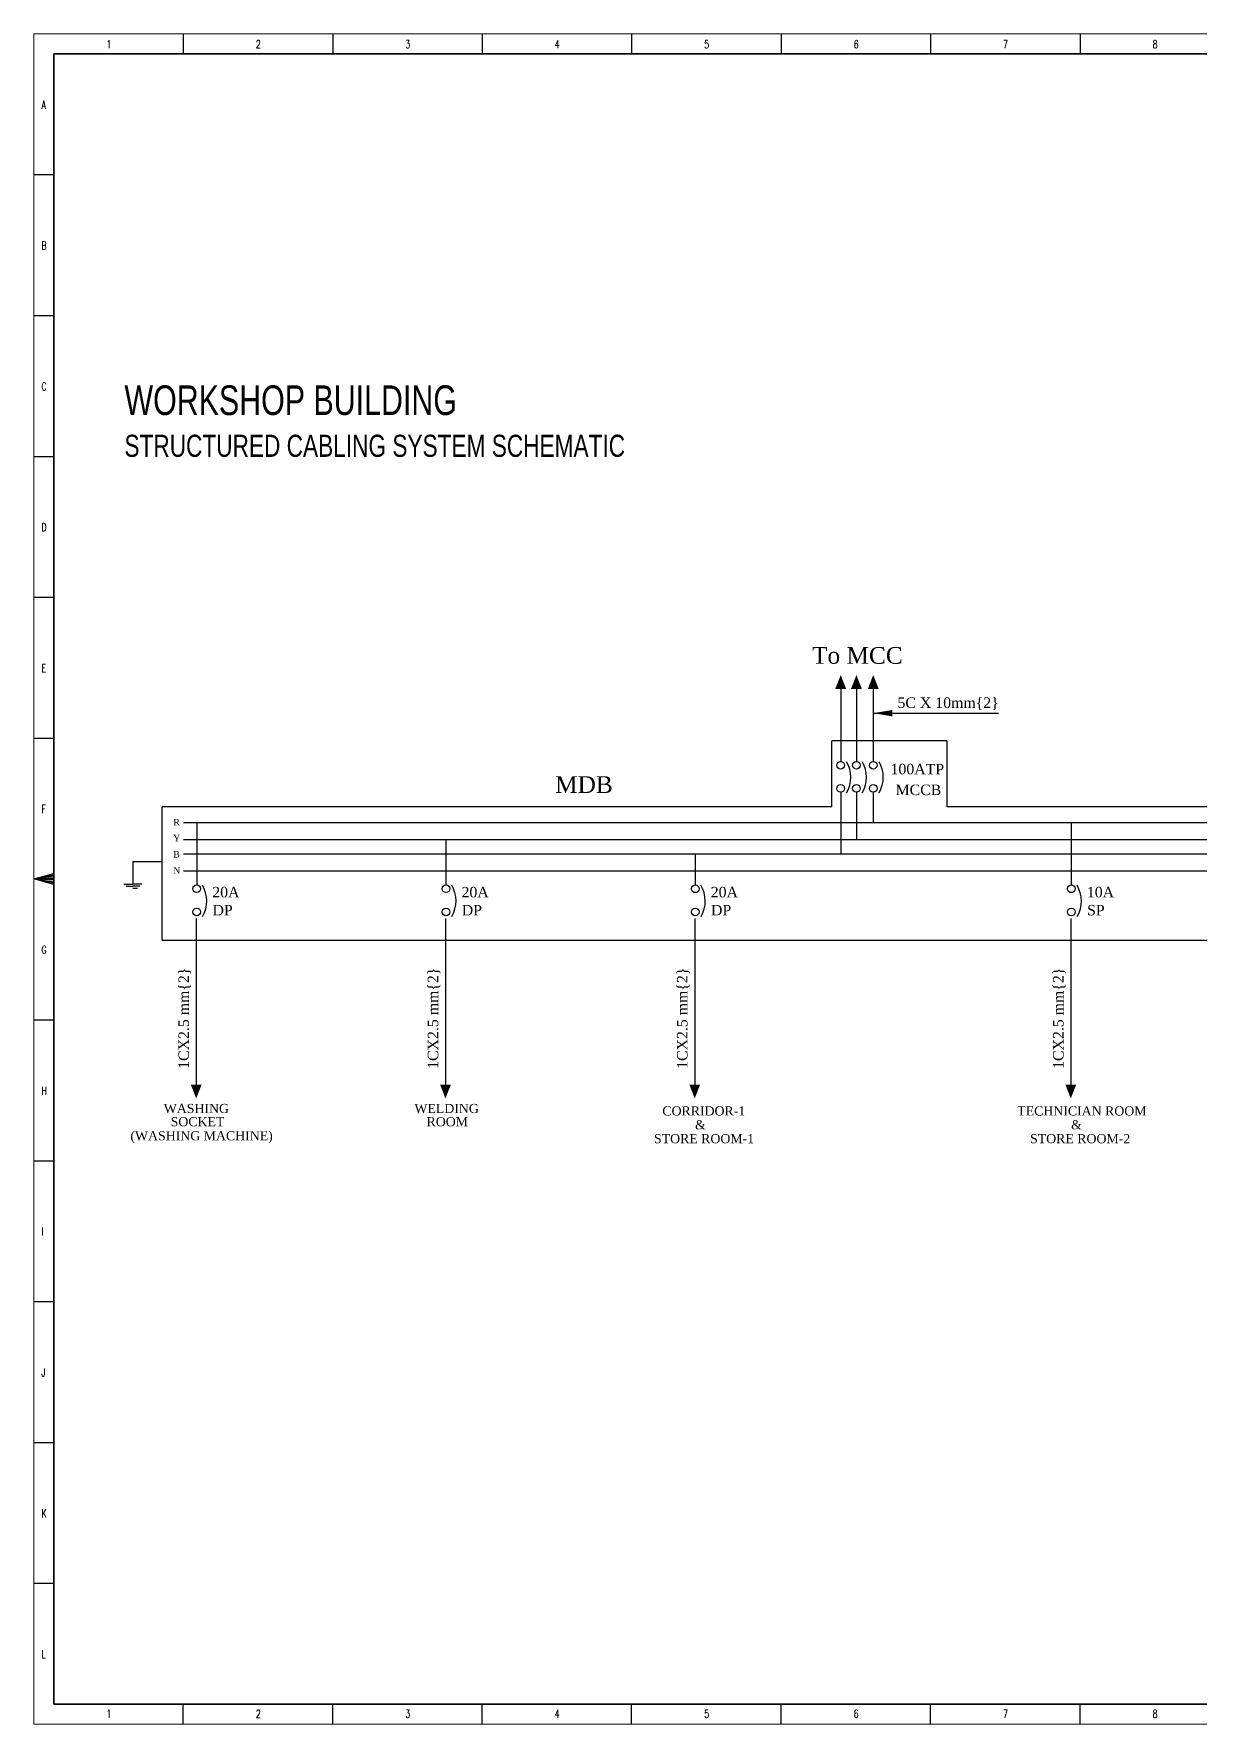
# Model space of a CAD drawing. Header units: inches. Extents: x 67 to 2134, y 4 to 641.
# Drawn here: x 1234 to 1673, y 4 to 641 of the extents above; entities that cross this region are included whole.
import ezdxf

# ---------------------------------------------------------------- set-up
doc = ezdxf.new("R2010")
doc.units = ezdxf.units.IN
doc.header["$MEASUREMENT"] = 0
doc.styles.add('B', font='times.ttf')
doc.styles.add('Swiss721', font='swisscl.ttf')
doc.styles.add('TEG BORDER', font='txt_qlt.shx', dxfattribs={"width": 0.7, "bigfont": 'hztxt.shx'})

# ---------------------------------------------------------------- blocks, each defined once
blk = doc.blocks.new('EARTH')
for p, q in [((0, 0), (-25.6, 0)), ((0, 0), (0, -19.6)), ((-7.9, -19.6), (0, -19.6)), ((-5.9, -21.6), (0, -21.6)), ((-4, -23.6), (0, -23.6)), ((7.9, -19.6), (0, -19.6)), ((5.9, -21.6), (0, -21.6))]:
    blk.add_line(p, q)
blk = doc.blocks.new('252 BORDER A2')
for p, q in [((37.12, 420), (37.12, 415)), ((74.25, 420), (74.25, 415)), ((111.38, 420), (111.38, 415)), ((148.5, 420), (148.5, 415)), ((185.63, 420), (185.63, 415)), ((222.75, 420), (222.75, 415)), ((259.88, 420), (259.88, 415)), ((0, 385), (5, 385)), ((0, 350), (5, 350)), ((0, 315), (5, 315)), ((0, 280), (5, 280)), ((0, 245), (5, 245)), ((5, 210), (0, 210)), ((1.25, 210), (3.75, 210)), ((0, 175), (5, 175)), ((0, 140), (5, 140)), ((0, 105), (5, 105)), ((0, 70), (5, 70)), ((0, 35), (5, 35)), ((37.12, 0), (37.12, 5)), ((74.25, 0), (74.25, 5)), ((111.38, 0), (111.38, 5)), ((148.5, 0), (148.5, 5)), ((185.63, 0), (185.63, 5)), ((222.75, 0), (222.75, 5)), ((259.88, 0), (259.88, 5))]:
    blk.add_line(p, q)
at = {"linetype": 'Continuous'}
for p, q in [((489, 415), (5, 415)), ((5, 415), (5, 5)), ((5, 5), (489, 5))]:
    blk.add_line(p, q, dxfattribs=at)
at = {"color": 5, "lineweight": 15}
blk.add_lwpolyline([(0, 420), (594, 420), (594, 0), (0, 0)], close=True, dxfattribs=at)
blk.add_lwpolyline([(5, 415), (589, 415), (589, 5), (5, 5)], close=True)
blk.add_lwpolyline([(0, 210), (5, 211.34), (5, 208.66), (0, 210), (5, 211), (5, 210.67), (0, 210), (5, 210.33), (5, 209.67), (0, 210), (5, 209.33), (5, 209), (0, 210)])
at = {"char_height": 2, "width": 2, "style": 'TEG BORDER'}
for s, insert, attachment_point in [('1', (18.05, 418.41), 1), ('2', (55.17, 418.41), 1), ('3', (92.3, 418.41), 1), ('4', (129.42, 418.41), 1), ('5', (166.55, 418.41), 1), ('6', (203.67, 418.41), 1), ('7', (240.8, 418.41), 1), ('8', (277.92, 418.41), 1), ('A', (1.91, 403.39), 1), ('B', (1.91, 368.39), 1), ('C', (1.91, 333.39), 1), ('D', (1.91, 298.39), 1), ('E', (1.91, 263.39), 1), ('F', (1.91, 228.39), 1), ('G', (1.91, 193.39), 1), ('H', (1.91, 158.39), 1), ('I', (1.91, 123.39), 1), ('J', (1.91, 88.39), 1), ('K', (1.91, 53.39), 1), ('L', (1.91, 18.39), 1), ('1', (18.05, 1.59), 7), ('2', (55.17, 1.59), 7), ('3', (92.3, 1.59), 7), ('4', (129.42, 1.59), 7), ('5', (166.55, 1.59), 7), ('6', (203.67, 1.59), 7), ('7', (240.8, 1.59), 7), ('8', (277.92, 1.59), 7)]:
    blk.add_mtext(s, dxfattribs=dict(at, insert=insert, attachment_point=attachment_point))

msp = doc.modelspace()

# ---------------------------------------------------------------- linework, layer by layer
for p, q in [((1537.58, 395.84), (1537.58, 366.82)), ((1543.5, 395.84), (1543.5, 366.82)), ((1549.84, 395.84), (1549.84, 366.82)), ((1549.84, 384.88), (1596.95, 384.88)), ((1537.58, 355.1), (1537.58, 331.92)), ((1543.5, 355.1), (1543.5, 337.25)), ((1549.84, 355.1), (1549.84, 343.74)), ((1290.09, 343.74), (1760.38, 343.74)), ((1295.02, 343.74), (1295.02, 320.17)), ((1624.43, 343.74), (1624.43, 320.17)), ((1290.09, 337.25), (1760.38, 337.25)), ((1290.09, 331.92), (1760.38, 331.91)), ((1388.9, 337.25), (1388.9, 320.17)), ((1482.78, 331.92), (1482.78, 320.17)), ((1290.09, 325.43), (1760.38, 325.42)), ((1294.83, 307.57), (1294.83, 244.17)), ((1388.71, 307.57), (1388.71, 244.17)), ((1482.59, 307.57), (1482.59, 244.16)), ((1624.24, 307.57), (1624.24, 244.16))]:
    msp.add_line(p, q)
at = {"ltscale": 0.01}
for p, q in [((1577.49, 374.49), (1534.28, 374.49)), ((1534.28, 349.55), (1534.28, 374.49)), ((1577.49, 374.49), (1577.49, 349.55)), ((1534.28, 349.55), (1282.04, 349.55)), ((1282.04, 299.35), (1282.04, 349.55)), ((1959.47, 349.55), (1577.49, 349.55)), ((1282.04, 299.35), (1956.88, 299.37))]:
    msp.add_line(p, q, dxfattribs=at)
for points in [[(1537.58, 399.28, 0, 4.07, 0), (1537.58, 394.05, 4.07, 4.07, 0)], [(1543.5, 399.28, 0, 4.07, 0), (1543.5, 394.05, 4.07, 4.07, 0)], [(1549.84, 399.28, 0, 4.07, 0), (1549.84, 394.05, 4.07, 4.07, 0)], [(1294.83, 239.72, 0, 4.07, 0), (1294.83, 244.95, 4.07, 4.07, 0)], [(1388.71, 239.72, 0, 4.07, 0), (1388.71, 244.95, 4.07, 4.07, 0)], [(1482.59, 239.71, 0, 4.07, 0), (1482.59, 244.95, 4.07, 4.07, 0)], [(1624.24, 239.71, 0, 4.07, 0), (1624.24, 244.94, 4.07, 4.07, 0)]]:
    msp.add_lwpolyline(points, format="xyseb")
for centre in [(1537.58, 365.27), (1543.5, 365.27), (1549.84, 365.27), (1537.58, 356.55), (1543.5, 356.55), (1549.84, 356.55), (1295.02, 318.72), (1388.9, 318.72), (1482.78, 318.71), (1624.43, 318.71), (1295.02, 310), (1388.9, 310), (1482.78, 310), (1624.43, 309.99)]:
    msp.add_circle(centre, 1.45)
for centre in [(1529.78, 360.69), (1535.69, 360.69), (1542.03, 360.69), (1287.21, 314.14), (1381.09, 314.14), (1474.97, 314.13), (1616.63, 314.13)]:
    msp.add_arc(centre, 11.59, 329.91458, 30.57493)
msp.add_solid([(1557.07, 383.67), (1557.07, 386.08), (1549.84, 384.88)])

# ---------------------------------------------------------------- block references
for name, p, xscale, yscale, zscale in [('252 BORDER A2', (1233.66, 3.98), 1.5163271442, 1.5163271442, 1.5163271442), ('EARTH', (1271.01, 328.95), -0.4305638937569223, 0.430563893760508, 0.43056389376)]:
    msp.add_blockref(name, p, dxfattribs=dict(xscale=xscale, yscale=yscale, zscale=zscale))

# ---------------------------------------------------------------- texts
at = {"style": 'B'}
for s, height, p in [('To MCC', 6.308, (1526.79, 403.49)), ('5C X 10mm{2}', 3.9424, (1558.98, 386.85)), ('100ATP', 3.942, (1556.35, 361.85)), ('MDB', 6.308, (1430.02, 354.82)), ('MCCB', 3.942, (1558.25, 354.02)), ('R', 2.46, (1286.2, 342.6)), ('Y', 2.46, (1286.16, 336.6)), ('B', 2.46, (1286.16, 330.49)), ('N', 2.46, (1286.16, 324.38)), ('20A', 3.942, (1300.88, 315.49)), ('20A', 3.942, (1394.76, 315.49)), ('20A', 3.942, (1488.64, 315.49)), ('10A', 3.942, (1630.29, 315.49)), ('DP', 3.942, (1300.97, 308.7)), ('DP', 3.942, (1394.85, 308.7)), ('DP', 3.942, (1488.73, 308.7)), ('SP', 3.942, (1630.38, 308.7)), ('WASHING ', 3.444, (1282.61, 234.23)), ('WELDING', 3.444, (1377.01, 234.23)), ('CORRIDOR-1', 3.444, (1470.4, 233.31)), ('TECHNICIAN ROOM', 3.4441, (1604.08, 233.31)), ('SOCKET', 3.444, (1285.21, 229.25)), ('ROOM ', 3.444, (1381.6, 229.25)), ('&', 3.44, (1482.71, 228.09)), ('&', 3.44, (1624.36, 228.09)), ('(WASHING MACHINE)', 3.4441, (1270.06, 223.95)), ('STORE ROOM-1', 3.4441, (1467.26, 222.86)), ('STORE ROOM-2', 3.4441, (1608.91, 222.86))]:
    msp.add_text(s, height=height, dxfattribs=at).set_placement(p)
for p in [(1292.1, 250.88), (1385.98, 250.88), (1479.86, 250.88), (1621.51, 250.87)]:
    msp.add_text('1CX2.5 mm{2}', height=3.9424, rotation=90, dxfattribs=at).set_placement(p)
at = {"insert": (1267.8, 508.38), "char_height": 11.1627, "width": 294.7739, "attachment_point": 1, "style": 'Swiss721'}
msp.add_mtext('WORKSHOP BUILDING\\P{\\H0.74534x;STRUCTURED CABLING SYSTEM SCHEMATIC}', dxfattribs=at)

doc.saveas('drawing.dxf')
